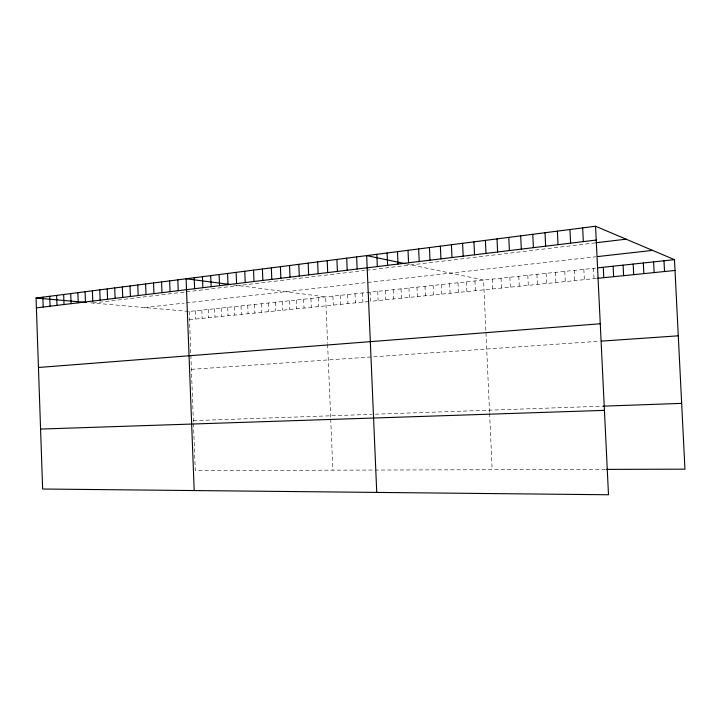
<?xml version="1.0" encoding="UTF-8"?>
<svg xmlns="http://www.w3.org/2000/svg" width="721" height="721" viewBox="0 0 721 721"><rect width="100%" height="100%" fill="white"/><g stroke="black" fill="none" stroke-linecap="round" stroke-linejoin="round"><path stroke-width="0.54" stroke-dasharray="3.6 2.7" d="M92.937 303.018L184.324 292.077M186.478 291.816L364.565 270.492M366.583 270.249L594.807 242.923M144.624 307.552L184.27 303.09M186.216 302.874L595.771 256.775M90.693 302.82L189.19 311.463L596.763 267.96M189.506 319.673L369.395 301.441M596.177 278.459L370.477 301.333L370.089 292.158M191.398 369.341L599.205 341.267M193.363 420.649L372.027 414.332M375.29 414.215L603.414 406.148M605.361 469.389L195.274 470.561L193.48 423.705M233.397 284.921L325.658 296.899L327.586 343.349M405.968 263.823L483.566 280.045L489.559 412.304M593.509 268.311L594.014 278.676M583.848 269.339L584.343 279.658M574.277 270.366L574.763 280.622M564.804 271.375L565.282 281.587M555.422 272.376L555.9 282.542M546.13 273.367L546.608 283.479M536.929 274.35L537.397 284.416M527.817 275.323L528.286 285.336M518.796 276.287L519.255 286.255M509.864 277.234L510.315 287.156M501.014 278.18L501.465 288.058M492.245 279.117L492.695 288.941M489.613 413.367L492.164 469.713M474.959 280.965L475.4 290.698M466.442 281.875L466.875 291.563M457.997 282.776L458.43 292.42M449.634 283.668L450.066 293.267M441.351 284.552L441.775 294.105M433.141 285.426L433.555 294.934M425.002 286.291L425.417 295.763M416.945 287.156L417.36 296.574M408.96 288.003L409.366 297.385M401.047 288.851L401.444 298.188M393.197 289.689L393.603 298.99M385.429 290.518L385.825 299.774M377.723 291.338L378.119 300.558M362.519 292.96L362.906 302.099M355.02 293.762L355.399 302.856M347.576 294.556L347.964 303.613M340.213 295.34L340.582 304.361M332.904 296.124L333.273 305.1M327.631 344.449L330.687 418.009M330.732 419.117L332.859 470.173M318.258 297.683L318.628 306.587M310.931 298.467L311.292 307.326M303.658 299.242L304.019 308.065M296.457 300.008L296.809 308.795M289.31 300.774L289.671 309.516M282.235 301.531L282.587 310.237M275.215 302.279L275.557 310.949M268.257 303.018L268.6 311.652M261.353 303.757L261.696 312.355M254.513 304.487L254.855 313.049M247.736 305.208L248.069 313.734M241.003 305.929L241.346 314.419M234.343 306.641L234.667 315.095M227.728 307.344L228.052 315.762M221.167 308.047L221.5 316.429M214.669 308.741L214.993 317.087M208.216 309.426L208.54 317.736M201.826 310.111L202.141 318.385M195.481 310.787L195.797 319.033M189.19 311.463L190.822 354.128M190.858 355.138L193.444 422.686"/><path stroke-width="1.08" d="M595.564 226.241L608.488 494.759L42.647 489.018L36.05 298.034L595.564 226.241L674.477 259.668L684.95 469.164L606.46 469.389M36.392 307.876L596.231 240.057M595.87 242.788L626.089 239.174M597.889 256.541L652.559 250.385M597.853 267.851L674.477 259.668M597.267 278.342L675.018 270.465M38.447 367.485L600.26 323.765M601.377 341.123L678.281 335.824M603.414 406.148L681.66 403.381M40.574 429.067L604.423 410.366M36.05 298.034L86.214 302.432M230.278 284.516L186.099 278.775L194.192 490.559M404.905 263.607L366.656 255.613L376.741 492.407M663.987 260.786L664.519 271.529M653.605 261.894L654.136 272.583M643.33 262.994L643.853 273.629M633.164 264.075L633.687 274.656M623.097 265.157L623.611 275.674M613.138 266.22L613.643 276.684M603.279 267.266L603.774 277.684M582.667 227.89L583.325 241.625M569.95 229.53L570.599 243.166M557.396 231.135L558.036 244.689M545.004 232.73L545.635 246.185M532.774 234.298L533.396 247.673M520.706 235.848L521.319 249.133M508.783 237.371L509.396 250.575M497.021 238.885L497.616 252.008M485.404 240.372L485.99 253.413M473.931 241.85L474.517 254.801M462.603 243.301L463.179 256.18M451.409 244.734L451.986 257.532M440.36 246.149L440.928 258.875M429.446 247.555L430.004 260.2M418.658 248.934L419.216 261.507M408.014 250.304L408.555 262.795M397.487 251.656L398.019 264.066M387.087 252.99L387.619 265.328M376.813 254.306L377.335 266.572M356.625 256.901L357.138 269.023M346.702 258.172L347.216 270.222M336.905 259.425L337.401 271.411M327.217 260.669L327.713 272.583M317.637 261.903L318.123 273.746M308.164 263.111L308.651 274.899M298.809 264.319L299.287 276.035M289.554 265.508L290.022 277.152M280.397 266.68L280.866 278.261M271.348 267.842L271.808 279.36M262.399 268.987L262.859 280.442M253.549 270.123L253.999 281.514M244.789 271.249L245.239 282.578M236.137 272.358L236.578 283.623M227.566 273.457L228.007 284.669M219.094 274.548L219.535 285.696M210.712 275.62L211.145 286.706M202.421 276.684L202.853 287.715M194.219 277.738L194.643 288.706M177.826 279.838L178.24 290.698M169.642 280.893L170.048 291.69M161.549 281.929L161.955 292.663M153.537 282.956L153.934 293.636M145.606 283.975L146.002 294.601M137.765 284.975L138.162 295.547M130.005 285.976L130.393 296.493M122.327 286.958L122.714 297.422M114.729 287.931L115.108 298.341M107.204 288.905L107.582 299.251M99.759 289.851L100.129 300.152M92.396 290.797L92.757 301.045M85.096 291.735L85.466 301.937M77.877 292.663L78.238 302.811M70.73 293.582L71.091 303.676M63.655 294.483L64.007 304.532M56.653 295.385L57.004 305.38M49.713 296.277L50.064 306.218M42.845 297.16L43.197 307.056"/></g></svg>
